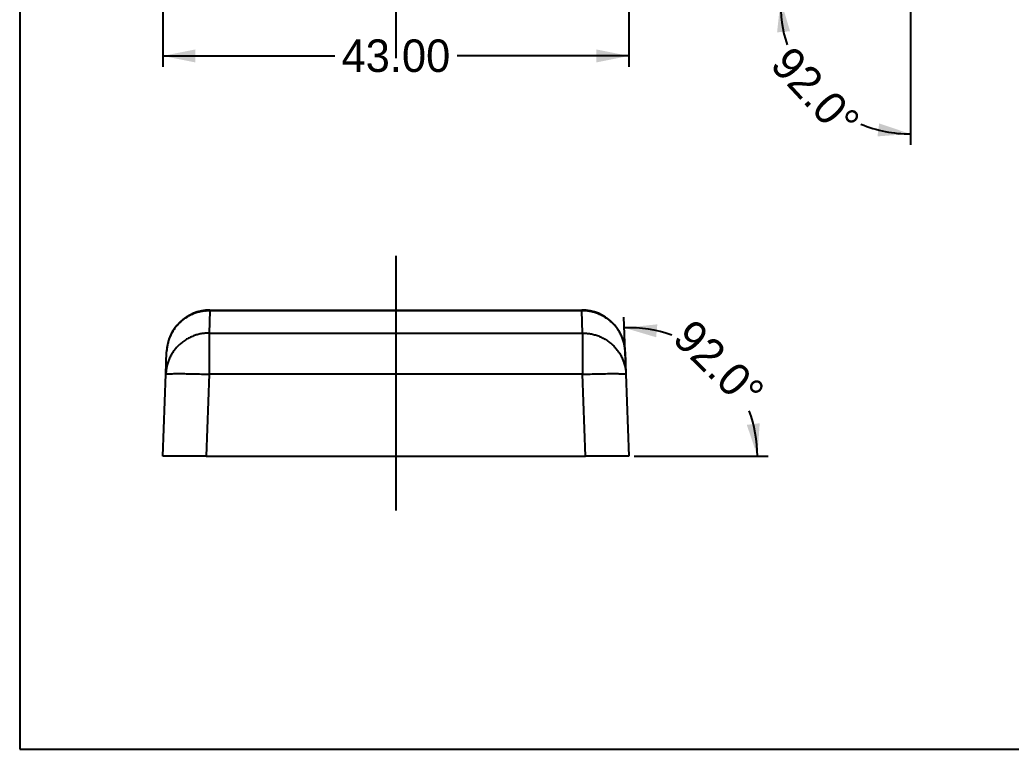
# Model space of a CAD drawing. Extents: x -440 to 140, y -99 to 99.
# Drawn here: x -139.7 to -48.2, y -98.8 to -31.5 of the extents above; entities that cross this region are included whole.
import ezdxf

# ---------------------------------------------------------------- set-up
doc = ezdxf.new("R2010")
doc.units = 0
doc.header["$MEASUREMENT"] = 0
doc.linetypes.add('dashed', pattern=[0])
doc.linetypes.add('solid', pattern=[0])
doc.layers.add('255', color=7, linetype='solid')
doc.dimstyles.get("Standard").update_dxf_attribs({"dimtxt": 0.18, "dimasz": 0.18, "dimexe": 0.18, "dimexo": 0.0625, "dimgap": 0.09, "dimtad": 0, "dimtih": 1, "dimtoh": 1, "dimdec": 4, "dimzin": 0, "dimdsep": 46, "dimtxsty": 'Standard', "dimcen": 0.09, "dimadec": 0, "dimazin": 0, "dimtfac": 1, "dimtdec": 4, "dimtofl": 0, "dimtmove": 0, "dimatfit": 0, "dimfxl": 1, "dimtolj": 1, "dimtzin": 0, "dimarcsym": 0})

# ---------------------------------------------------------------- blocks, each defined once
blk = doc.blocks.new('*D31')
at = {"layer": '255', "color": 4, "linetype": 'solid'}
for p, q in [((-83.782, -63.678), (-83.949, -58.894)), ((-83, -71.75), (-70.636, -71.75))]:
    blk.add_line(p, q, dxfattribs=at)
for start, end in [(70.52275, 92), (0, 20.70214)]:
    blk.add_arc((-83.5, -71.75), 11.864, start, end, dxfattribs=at)
for points in [[(-80.872, -59.57), (-80.981, -60.765), (-83.914, -59.893)], [(-72.61, -68.85), (-71.419, -68.698), (-71.636, -71.75)]]:
    blk.add_solid(points, dxfattribs=at)
at = {"layer": '255', "color": 4, "linetype": 'solid', "insert": (-75.201, -63.272), "char_height": 3, "attachment_point": 5, "rotation": 315.61245}
blk.add_mtext('{\\H3.000000;92.0%%D}', dxfattribs=at)
blk = doc.blocks.new('*D32')
at = {"layer": '255', "color": 4, "linetype": 'solid'}
for p, q in [((-65.57, -29.718), (-70.49, -29.546)), ((-57.498, -29.329), (-57.498, -43))]:
    blk.add_line(p, q, dxfattribs=at)
for start, end in [(178, 198.29989), (247.51729, 270)]:
    blk.add_arc((-57.498, -30), 12, start, end, dxfattribs=at)
for points in [[(-68.623, -32.515), (-69.818, -32.623), (-69.49, -29.581)], [(-60.549, -42.221), (-60.399, -41.031), (-57.498, -42)]]:
    blk.add_solid(points, dxfattribs=at)
at = {"layer": '255', "color": 4, "linetype": 'solid', "insert": (-66.287, -38.17), "char_height": 3, "attachment_point": 5, "rotation": 312.90859}
blk.add_mtext('{\\H3.000000;92.0%%D}', dxfattribs=at)
blk = doc.blocks.new('*D56')
at = {"layer": '255', "color": 4, "linetype": 'solid'}
for p, q in [((-126.5, -26.502), (-126.5, -35.796)), ((-83.5, -26.502), (-83.5, -35.796)), ((-126.5, -34.796), (-110.644, -34.796)), ((-83.5, -34.796), (-99.356, -34.796))]:
    blk.add_line(p, q, dxfattribs=at)
for points in [[(-123.5, -34.196), (-123.5, -35.396), (-126.5, -34.796)], [(-86.5, -35.396), (-86.5, -34.196), (-83.5, -34.796)]]:
    blk.add_solid(points, dxfattribs=at)
at = {"layer": '255', "color": 4, "linetype": 'solid', "insert": (-105, -34.796), "char_height": 3, "attachment_point": 5}
blk.add_mtext('{\\H3.000000;43.00}', dxfattribs=at)

msp = doc.modelspace()

# ---------------------------------------------------------------- linework, layer by layer
at = {"layer": '255', "color": 0, "linetype": 'solid'}
for p, q in [((-139.7088, 98.784), (-139.7088, -98.784)), ((-139.7088, -98.784), (139.7088, -98.784))]:
    msp.add_line(p, q, dxfattribs=at)
at = {"layer": '255', "color": 1, "linetype": 'dashed'}
for p, q in [((-105, 55), (-105, -35)), ((-105, -53.25), (-105, -76.75))]:
    msp.add_line(p, q, dxfattribs=at)
at = {"layer": '255', "color": 3, "linetype": 'solid'}
for p, q in [((-122.16581, -58.31077), (-122.23799, -60.37766)), ((-122.16581, -58.31077), (-122.23799, -60.37766)), ((-122.16581, -58.25), (-87.83419, -58.25)), ((-122.16581, -58.25), (-122.16581, -58.31077)), ((-87.83419, -58.31077), (-122.16581, -58.31077)), ((-87.83419, -58.31077), (-87.83419, -58.25)), ((-87.76201, -60.37766), (-87.83419, -58.31077)), ((-124.07617, -58.73566), (-123.97666, -58.73566)), ((-86.02334, -58.73566), (-85.92383, -58.73566)), ((-122.23799, -60.37766), (-87.76201, -60.37766)), ((-122.23799, -60.37766), (-87.76201, -60.37766)), ((-122.23799, -60.37766), (-122.23799, -64.1773)), ((-87.76201, -60.37766), (-87.76201, -64.1773)), ((-126.23556, -64.1773), (-126.16338, -62.1104)), ((-83.83662, -62.1104), (-83.76444, -64.1773)), ((-126.5, -71.75), (-126.23556, -64.1773)), ((-122.23799, -64.1773), (-122.50244, -71.75)), ((-87.76201, -64.1773), (-122.23799, -64.1773)), ((-87.49756, -71.75), (-87.76201, -64.1773)), ((-83.76444, -64.1773), (-83.5, -71.75)), ((-125.32944, -71.75), (-126.5, -71.75)), ((-122.50244, -71.75), (-125.32944, -71.75)), ((-122.50244, -71.75), (-87.49756, -71.75)), ((-84.67056, -71.75), (-87.49756, -71.75)), ((-83.5, -71.75), (-84.67056, -71.75))]:
    msp.add_line(p, q, dxfattribs=at)
for centre, start, end in [((-122.16581, -62.25), 90, 178), ((-87.83419, -62.25), 2, 90)]:
    msp.add_arc(centre, 4, start, end, dxfattribs=at)
for points, weights in [([(-122.16581, -58.31077), (-126.03055, -58.3067), (-126.16338, -62.1104)], [1, 0.719155511, 1]), ([(-122.56348, -58.32987), (-122.36665, -58.25), (-122.16581, -58.25)], [1, 0.9949958686, 1]), ([(-86.69293, -58.47331), (-87.24717, -58.25), (-87.83419, -58.25)], [1, 0.9859443376, 1]), ([(-83.83662, -62.1104), (-83.96945, -58.3067), (-87.83419, -58.31077)], [1, 0.719155511, 1]), ([(-122.23799, -60.37766), (-126.10273, -60.37359), (-126.23556, -64.1773)], [1, 0.719155511, 1]), ([(-87.76201, -60.37766), (-83.89727, -60.37359), (-83.76444, -64.1773)], [1, 0.719155511, 1]), ([(-126.23556, -64.1773), (-126.23069, -64.03804), (-122.23799, -64.1773)], [1, 0.7075372693, 1]), ([(-87.76201, -64.1773), (-83.76931, -64.03804), (-83.76444, -64.1773)], [1, 0.7075372693, 1])]:
    msp.add_rational_spline(points, weights, degree=2, dxfattribs=at)

# ---------------------------------------------------------------- dimensions: what is measured, and where the dimension line sits
at = {"layer": '255', "color": 4, "linetype": 'solid'}
dim = msp.add_linear_dim(base=(-105, -34.79597), p1=(-126.5, -25.90244), p2=(-83.5, -25.90244), dimstyle='Standard', override={"dimtxt": 3, "dimasz": 3, "dimexe": 1, "dimexo": 0.6, "dimdec": 2, "dimzin": 1, "dimtp": 0.05, "dimtm": 0.05, "dimtfac": 1.25, "dimtdec": 2, "dimtzin": 1}, dxfattribs=at)
dim.commit()
dim.dimension.update_dxf_attribs({"geometry": '*D56', "text_midpoint": (-105, -34.79597)})
for base, line1, line2, picture, middle, turn in [((-66.28698, -38.17009), ((-57.49756, -30), (-57.49756, -42.00018)), ((-57.49756, -30), (-69.49043, -29.5812)), '*D32', (-66.28698, -38.17009), 312.9085885), ((-75.20104, -63.2717), ((-83.5, -71.75), (-83.91405, -59.89324)), ((-83.5, -71.75), (-71.63601, -71.75)), '*D31', (-75.20104, -63.2717), 315.6124456)]:
    dim = msp.add_angular_dim_2l(base=base, line1=line1, line2=line2, dimstyle='Standard', override={"dimtxt": 3, "dimasz": 3, "dimexe": 2.5, "dimexo": 1, "dimtih": 0, "dimtoh": 0, "dimadec": 1, "dimazin": 1, "dimtp": 0.05, "dimtm": 0.05, "dimtfac": 1.25, "dimtdec": 1, "dimtzin": 1}, dxfattribs=at)
    dim.commit()
    dim.dimension.update_dxf_attribs({"geometry": picture, "text_midpoint": middle, "text_rotation": turn})

doc.saveas('drawing.dxf')
